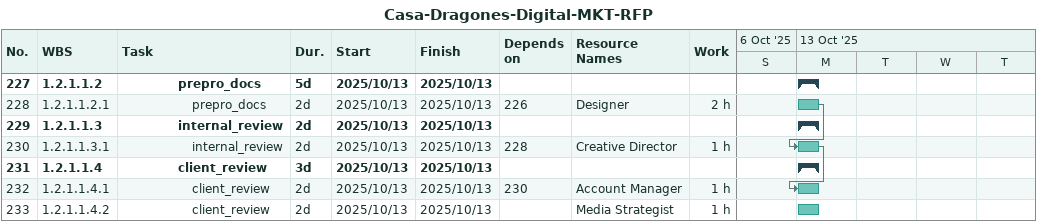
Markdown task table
Casa-Dragones-Digital-MKT-RFP

| ID | WBS | Task | Duration | Start | Finish | Predecessors | Resources | Work (h) |
|---|---|---|---|---|---|---|---|---|
| 227 | 1.2.1.1.2 | **prepro_docs** | 5d | 2025-10-13 | 2025-10-13 |  |  |  |
| 228 | 1.2.1.1.2.1 | prepro_docs | 2d | 2025-10-13 | 2025-10-13 | 226 | Designer | 2 |
| 229 | 1.2.1.1.3 | **internal_review** | 2d | 2025-10-13 | 2025-10-13 |  |  |  |
| 230 | 1.2.1.1.3.1 | internal_review | 2d | 2025-10-13 | 2025-10-13 | 228 | Creative Director | 1 |
| 231 | 1.2.1.1.4 | **client_review** | 3d | 2025-10-13 | 2025-10-13 |  |  |  |
| 232 | 1.2.1.1.4.1 | client_review | 2d | 2025-10-13 | 2025-10-13 | 230 | Account Manager | 1 |
| 233 | 1.2.1.1.4.2 | client_review | 2d | 2025-10-13 | 2025-10-13 |  | Media Strategist | 1 |
